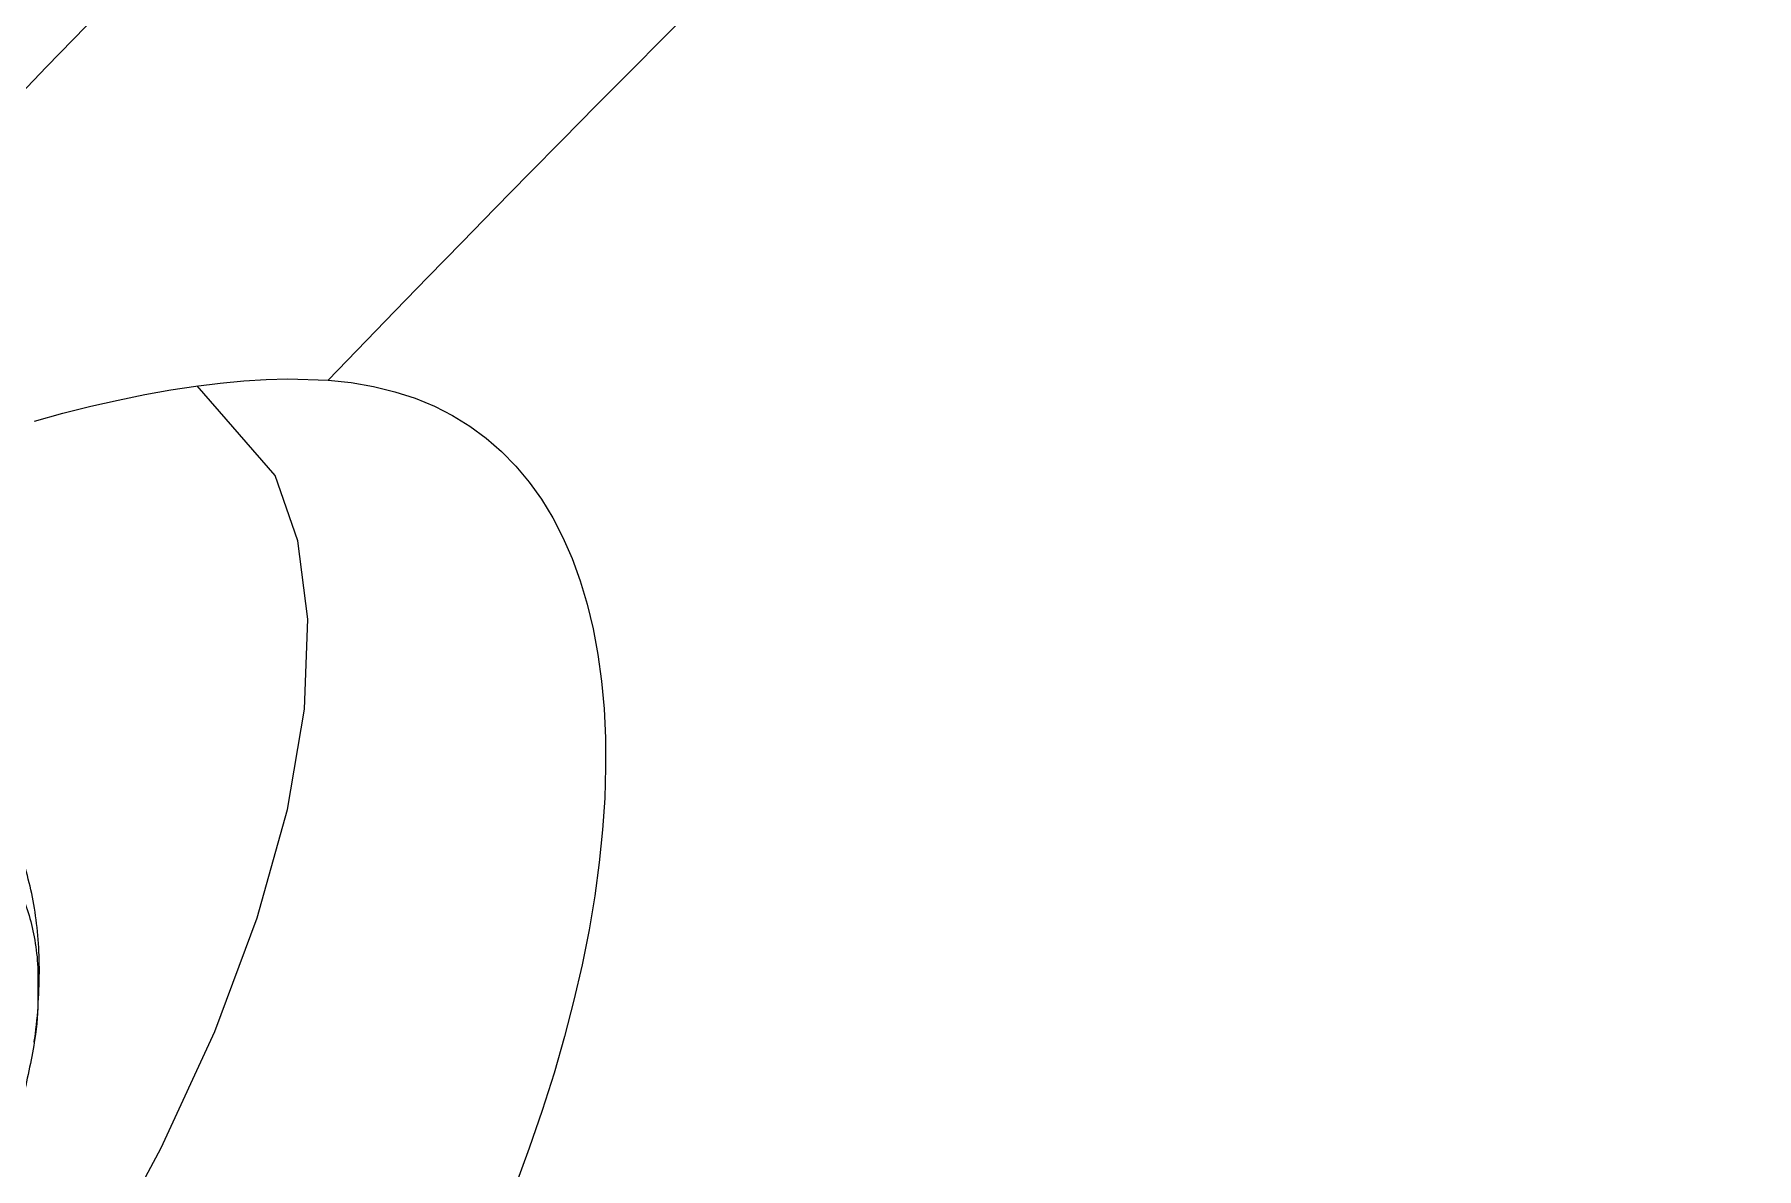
# Model space of a CAD drawing. Extents: x 938 to 1038, y 781 to 934.
# Drawn here: x 951.904 to 954.938, y 873.551 to 875.548 of the extents above; entities that cross this region are included whole.
import ezdxf

# ---------------------------------------------------------------- set-up
doc = ezdxf.new("R2010")
doc.units = 0
doc.header["$MEASUREMENT"] = 0
doc.linetypes.add('SLD-Solid', pattern=[0])
for name, color, linetype in [('1', 4, 'Continuous'), ('1_CYAN', 4, 'Continuous'), ('2', 2, 'Continuous'), ('DIM', 3, 'Continuous')]:
    doc.layers.add(name, color=color, linetype=linetype)

# ---------------------------------------------------------------- blocks, each defined once
blk = doc.blocks.new('MIDJET')
at = {"layer": '1', "color": 3, "linetype": 'SLD-Solid', "lineweight": 15}
for points, knots in [([(1.071709684629987, -0.7543676344288315), (1.067937354567718, -0.7672930185441231), (1.060365132779935, -0.7932382231253428), (1.040888029613129, -0.8255779713520752), (1.016409036070591, -0.8530119712145421), (0.9866230899724187, -0.8754023101929675), (0.9513522379660131, -0.8930469808991148), (0.9113764733832639, -0.90571684722957), (0.8671993162458875, -0.9131551394363413), (0.8186393130139535, -0.9163085333406542), (0.7822100730899564, -0.9133057338879809), (0.7633965231427879, -0.9117549653953603)], [0, 0, 0, 0, 0.113502429581556, 0.2278341385977504, 0.3362789796683195, 0.4447255444301142, 0.5557808606012881, 0.6668429775371649, 0.7750566043951234, 0.8838300272712791, 1, 1, 1, 1]), ([(0.6821773627516592, -0.899522596986472), (0.6841922963007008, -0.9000063809846068), (0.7075461431450023, -0.905613621681681), (0.75084063257259, -0.9121243144701054), (0.8113393906418054, -0.9185283716263797), (0.8690291736407119, -0.9197825493990592), (0.9237783292617792, -0.9165281911921426), (0.9753510241248335, -0.908746771242491), (1.023561267812156, -0.8965839496926549), (1.068413933374472, -0.8803405557135591), (1.109324868188907, -0.8596547489423472), (1.136313519384615, -0.8436010293600447), (1.148590837578141, -0.83340251174738), (1.149545388632916, -0.8326095856709514)], [0, 0, 0, 0, 0.01107455386470427, 0.1283582949667612, 0.243714814268178, 0.3568613588171748, 0.4676789779623503, 0.5762018384322658, 0.6825835034616663, 0.7870582253635365, 0.889908239905505, 0.9914404592220626, 1, 1, 1, 1]), ([(0.7633965231427879, -0.9117549653953603), (0.7591061918700106, -0.9115342983405128), (0.7319469567552517, -0.9101374019138149), (0.6699595394699998, -0.8986424463712837), (0.6088351234776468, -0.8801601214057371), (0.5746982100763276, -0.8698380673368291)], [0, 0, 0, 0, 0.07649494389470674, 0.4842386366541369, 1, 1, 1, 1])]:
    blk.add_open_spline(points, degree=3, knots=knots, dxfattribs=at)
blk = doc.blocks.new('Pillow07')
at = {"layer": '1_CYAN', "color": 4, "linetype": 'Continuous'}
blk.add_lwpolyline([(-2.358332637180531, -0.8695079955767184, -0.006602996200458367), (-5.744514135863909, -0.6163989818215185, -0.02192391035929798), (-6.177957016214016, -0.5535872521422469, -0.08150182780648879), (-6.68289164490028, -0.382481128966683, -0.1551490614242185), (-7.056997164799462, -0.002437467740469046, -0.08301324800163974), (-7.178174548866263, 0.3004017295318704, -0.1363264164371228), (-7.125374036986983, 1.034083846296076, -0.09677777535910637), (-6.56520503488024, 1.943802600401373, -0.1273971405966904), (-4.291248621533974, 3.344006963225443, -0.1868719742021929), (-3.257582251125974, 3.279550644586543, 0.06562460973818743), (-1.709945417316053, 2.868126927913902, 0.07143538561792971), (1.709945417191786, 2.868126927913902, 0.06562460973818743), (3.257582251001708, 3.279550644586543, -0.1868719742021929), (4.291248621409707, 3.344006963225443, -0.1273971405966904), (6.565205034755973, 1.943802600401373, -0.09677777535910637), (7.125374036862716, 1.034083846296076, -0.1363264164371228), (7.178174548741996, 0.3004017295318704, -0.08301324800163974), (7.056997164675195, -0.002437467740469046, -0.1551490614242231), (6.682891644776014, -0.382481128966683, -0.08150182780648879), (6.177957016089749, -0.5535872521422469, -0.02192391035929798), (5.744514135739642, -0.6163989818215185, -0.006602996200458367), (2.358332637056265, -0.8695079955767184, -0.02343007855325684)], format="xyb", close=True, dxfattribs=at)
blk = doc.blocks.new('VISTA')
at = {"layer": '1', "color": 3, "linetype": 'Continuous'}
for points in [[(12.77668006424619, 74.5473571424709), (12.95481506424608, 74.74787714247088), (13.13413906424626, 74.94723714247095), (13.31465206424627, 75.14542714247091), (13.49635106424626, 75.34245714247095), (13.6792360642462, 75.5383071424709), (13.86330606424622, 75.73299714247094), (14.04855906424609, 75.92650714247088), (14.23499406424617, 76.11884714247094), (14.4226100642461, 76.31001714247088), (14.61140706424612, 76.50000714247096), (14.80138206424613, 76.68882714247093), (14.99253506424611, 76.87646714247091), (15.18486406424609, 77.06292714247093), (15.37836906424627, 77.24820714247096), (15.57304806424622, 77.4323071424709), (15.76890006424628, 77.61522714247087), (15.96592406424611, 77.79696714247086), (16.16411906424628, 77.97752714247088), (16.56401706424617, 78.33507714247094)], [(15.7394440642463, 76.56981714247092), (15.67863506424624, 76.51116714247087), (15.61793806424612, 76.45238714247091), (15.55735206424629, 76.39350714247087), (15.49687806424618, 76.3345071424709), (15.43651506424612, 76.27538714247089), (15.37626406424624, 76.21615714247093), (15.31612506424631, 76.15681714247091), (15.2560990642462, 76.09735714247097), (15.19618506424627, 76.03778714247085), (15.13638406424616, 75.97810714247089), (15.07669606424611, 75.9183071424709), (15.01712106424611, 75.85839714247095), (14.95766006424628, 75.79837714247094), (14.89831306424617, 75.7382371424709), (14.83907906424611, 75.6779871424709), (14.77995906424621, 75.61762714247095), (14.72095406424614, 75.55715714247094), (14.66206406424612, 75.49657714247087), (14.54462706424624, 75.3750771424709)], [(14.02703906424608, 75.30275714247091), (14.07732606424611, 75.31654714247088), (14.12657406424614, 75.32894714247095), (14.17470606424627, 75.33994714247092), (14.22164106424611, 75.34953714247092), (14.26730206424622, 75.35772714247094), (14.31161006424622, 75.3644971424709), (14.3544860642462, 75.36984714247092), (14.39585106424624, 75.37376714247091), (14.43562606424621, 75.37625714247088), (14.47373306424629, 75.37730714247095), (14.54462706424624, 75.3750771424709)], [(14.54462706424624, 75.3750771424709), (14.58544706424618, 75.37068714247096), (14.62458406424616, 75.3638671424709), (14.66202506424611, 75.35462714247092), (14.69775806424627, 75.34298714247086), (14.73176906424624, 75.3289671424709), (14.76404706424614, 75.3125771424709), (14.79457906424614, 75.29382714247095), (14.82335106424625, 75.27273714247087), (14.85035106424607, 75.24932714247086), (14.87556606424619, 75.22359714247091), (14.89898406424618, 75.19558714247091), (14.92059106424608, 75.1652871424709), (14.94037606424627, 75.13272714247091), (14.95832506424608, 75.09791714247092), (14.97442506424613, 75.0608671424709), (14.98865606424624, 75.0216471424709), (15.00097706424617, 74.98037714247096), (15.0113660642462, 74.93710714247095), (15.01980206424628, 74.89190714247093), (15.02626306424622, 74.8448171424709), (15.0307280642462, 74.79589714247095), (15.03317606424616, 74.74519714247094), (15.03358506424615, 74.69277714247096), (15.03193406424612, 74.63868714247087), (15.0282010642461, 74.5829771424709), (15.02236606424617, 74.5256971424709), (15.01440606424626, 74.46691714247095), (15.00431306424616, 74.40676714247093), (14.9920910642461, 74.34539714247092), (14.97774106424617, 74.28288714247094), (14.96126406424628, 74.21929714247096), (14.94266306424629, 74.15467714247086), (14.92193706424609, 74.0890971424709), (14.89908806424614, 74.02261714247095), (14.87411706424609, 73.9553171424709)], [(13.4687630642461, 72.90793714247093), (13.60840206424609, 73.06633714247096), (13.74825106424623, 73.2381471424709), (13.8856430642461, 73.42209714247088), (14.01747306424613, 73.6162071424709), (14.14031006424625, 73.81768714247096), (14.25057606424616, 74.02301714247085), (14.34477506424628, 74.22804714247093), (14.41976506424612, 74.42821714247088), (14.47303206424613, 74.61885714247092), (14.50292106424627, 74.79549714247094), (14.50878706424623, 74.9542371424709), (14.49104606424612, 75.09203714247087), (14.45110006424625, 75.20685714247088), (14.31409306424621, 75.36484714247092)]]:
    blk.add_lwpolyline(points, dxfattribs=at)
at = {"layer": '2', "linetype": 'Continuous', "rotation": 45.0000000000046}
blk.add_blockref('Pillow07', (13.64680010052348, 77.65223442887839), dxfattribs=at)
at = {"layer": 'DIM', "rotation": 93.95912124402405}
blk.add_blockref('MIDJET', (13.1762524095866, 73.46677530949444), dxfattribs=at)

msp = doc.modelspace()

# ---------------------------------------------------------------- block references
at = {"layer": '1'}
msp.add_blockref('VISTA', (937.8767352618522, 799.5643931736838), dxfattribs=at)

doc.saveas('drawing.dxf')
